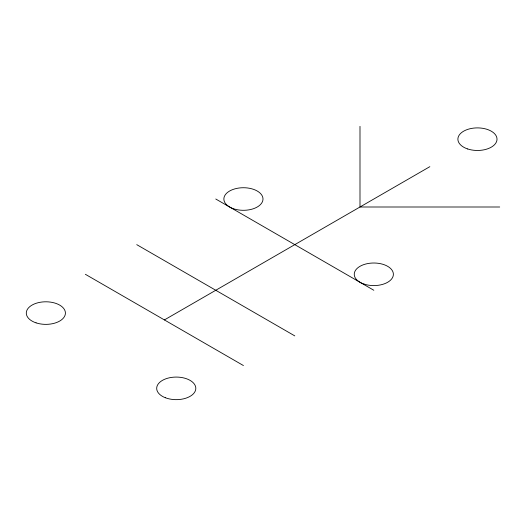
<?xml version="1.0" encoding="UTF-8"?>
<svg xmlns="http://www.w3.org/2000/svg" width="526" height="526" viewBox="0 0 526 526"><rect width="100%" height="100%" fill="white"/><g stroke="black" fill="none" stroke-linecap="round" stroke-linejoin="round"><path stroke-width="0.79" d="M164.401 319.926L429.847 166.67M499.7 207.001L359.994 207.001L359.994 126.345M215.772 199.012L373.828 290.267M136.74 244.643L294.797 335.897M85.37 274.296L243.426 365.55M467.68 148.963A19.561 11.289 0 0 0 497.017 139.18A19.561 11.289 0 0 0 467.68 129.403A19.561 11.289 0 0 0 467.68 148.963M36.077 322.859A19.561 11.289 0 0 0 65.415 313.082A19.561 11.289 0 0 0 36.077 303.305A19.561 11.289 0 0 0 36.077 322.859M232.466 208.368A19.561 11.289 0 0 0 262.941 199.821A19.561 11.289 0 0 0 234.885 188.86A19.561 11.289 0 0 0 232.466 208.368M364.045 284.079A19.561 11.289 0 0 0 393.382 274.296A19.561 11.289 0 0 0 364.045 264.519A19.561 11.289 0 0 0 364.045 284.079M165.296 397.715A19.561 11.289 0 0 0 195.764 389.174A19.561 11.289 0 0 0 167.709 378.207A19.561 11.289 0 0 0 165.296 397.715"/></g></svg>
